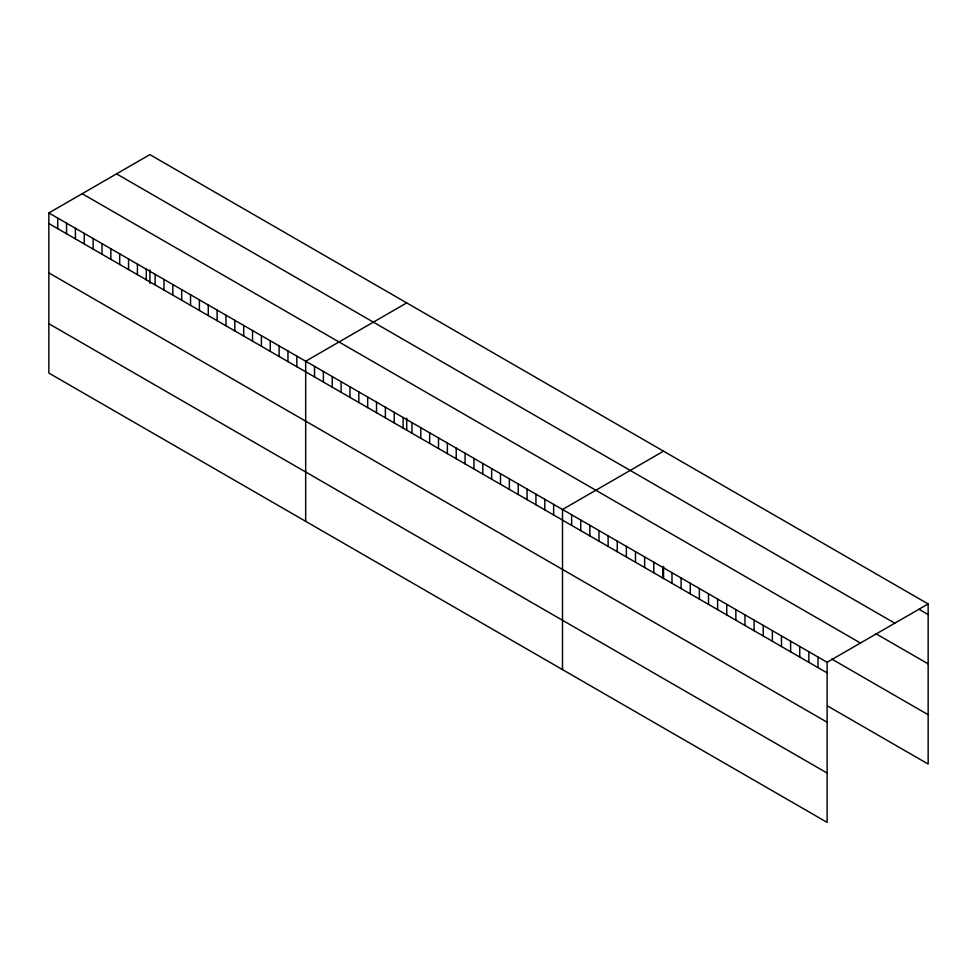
<?xml version="1.0" encoding="UTF-8"?>
<svg xmlns="http://www.w3.org/2000/svg" width="977" height="977" viewBox="0 0 977 977"><rect width="100%" height="100%" fill="white"/><g stroke="black" fill="none" stroke-linecap="round" stroke-linejoin="round"><path stroke-width="1.47" d="M827.116 722.211L827.116 662.272L48.85 212.949L48.85 373.055L827.116 822.378L827.116 722.211L48.85 272.876M827.775 706.102L928.15 764.051L928.15 603.945L149.884 154.622L48.85 212.949M406.713 302.894L305.679 361.234L305.679 521.339M663.542 451.166L562.508 509.505L562.508 669.611M827.116 662.272L928.15 603.945M919.027 609.269L928.15 614.533M116.544 173.869L894.81 623.192M876.015 633.768L928.15 663.871M82.19 193.702L860.456 643.025M831.696 659.023L928.15 714.712M48.85 223.538L827.116 672.872M48.85 323.717L827.116 773.039M817.993 657.008L817.993 667.596M808.858 651.744L808.858 662.333M799.736 646.469L799.736 657.057M790.613 641.205L790.613 651.793M781.49 635.942L781.49 646.53M772.367 630.666L772.367 641.254M763.245 625.402L763.245 635.99M754.122 620.139L754.122 630.727M744.987 614.863L744.987 625.451M735.864 609.599L735.864 620.187M726.741 604.323L726.741 614.924M717.619 599.06L717.619 609.648M708.496 593.796L708.496 604.384M699.373 588.52L699.373 599.121M690.25 583.257L690.25 593.845M681.116 577.993L681.116 588.581M671.993 572.717L671.993 583.306M663.542 566.428L663.542 578.384M662.87 567.454L662.87 578.042M653.747 562.19L653.747 572.778M644.625 556.914L644.625 567.503M635.502 551.651L635.502 562.239M626.379 546.387L626.379 556.975M617.244 541.111L617.244 551.7M608.121 535.848L608.121 546.436M598.999 530.572L598.999 541.173M589.876 525.308L589.876 535.897M580.753 520.045L580.753 530.633M571.63 514.769L571.63 525.37M553.641 504.388L553.641 514.977M544.787 499.284L544.787 509.872M535.933 494.167L535.933 504.755M527.079 489.05L527.079 499.638M518.225 483.945L518.225 494.533M509.371 478.828L509.371 489.416M500.505 473.711L500.505 484.299M491.651 468.606L491.651 479.194M482.797 463.489L482.797 474.077M473.943 458.372L473.943 468.96M465.089 453.267L465.089 463.855M456.235 448.15L456.235 458.738M447.368 443.033L447.368 453.621M438.514 437.928L438.514 448.516M429.66 432.811L429.66 443.399M420.806 427.694L420.806 438.282M411.952 422.589L411.952 433.177M406.713 418.144L406.713 430.112M403.098 417.472L403.098 428.06M394.232 412.355L394.232 422.943M385.378 407.25L385.378 417.838M376.524 402.133L376.524 412.721M367.67 397.016L367.67 407.604M358.815 391.911L358.815 402.5M349.961 386.794L349.961 397.383M341.095 381.677L341.095 392.265M332.241 376.572L332.241 387.161M323.387 371.455L323.387 382.044M314.533 366.338L314.533 376.927M296.825 356.117L296.825 366.705M287.959 350.999L287.959 361.588M279.104 345.895L279.104 356.483M270.25 340.778L270.25 351.366M261.396 335.661L261.396 346.249M252.542 330.556L252.542 341.144M243.688 325.439L243.688 336.027M234.822 320.322L234.822 330.91M225.968 315.217L225.968 325.805M217.114 310.1L217.114 320.688M208.26 304.983L208.26 315.571M199.406 299.878L199.406 310.466M190.552 294.761L190.552 305.349M181.685 289.644L181.685 300.232M172.831 284.539L172.831 295.127M163.977 279.422L163.977 290.01M155.123 274.305L155.123 284.893M149.884 269.872L149.884 283.33M146.269 269.2L146.269 279.788M137.415 264.083L137.415 274.671M128.549 258.966L128.549 269.554M119.695 253.861L119.695 264.449M110.841 248.744L110.841 259.332M101.987 243.627L101.987 254.215M93.133 238.51L93.133 249.111M84.278 233.405L84.278 243.994M75.412 228.288L75.412 238.876M66.558 223.171L66.558 233.772M57.704 218.066L57.704 228.655"/></g></svg>
